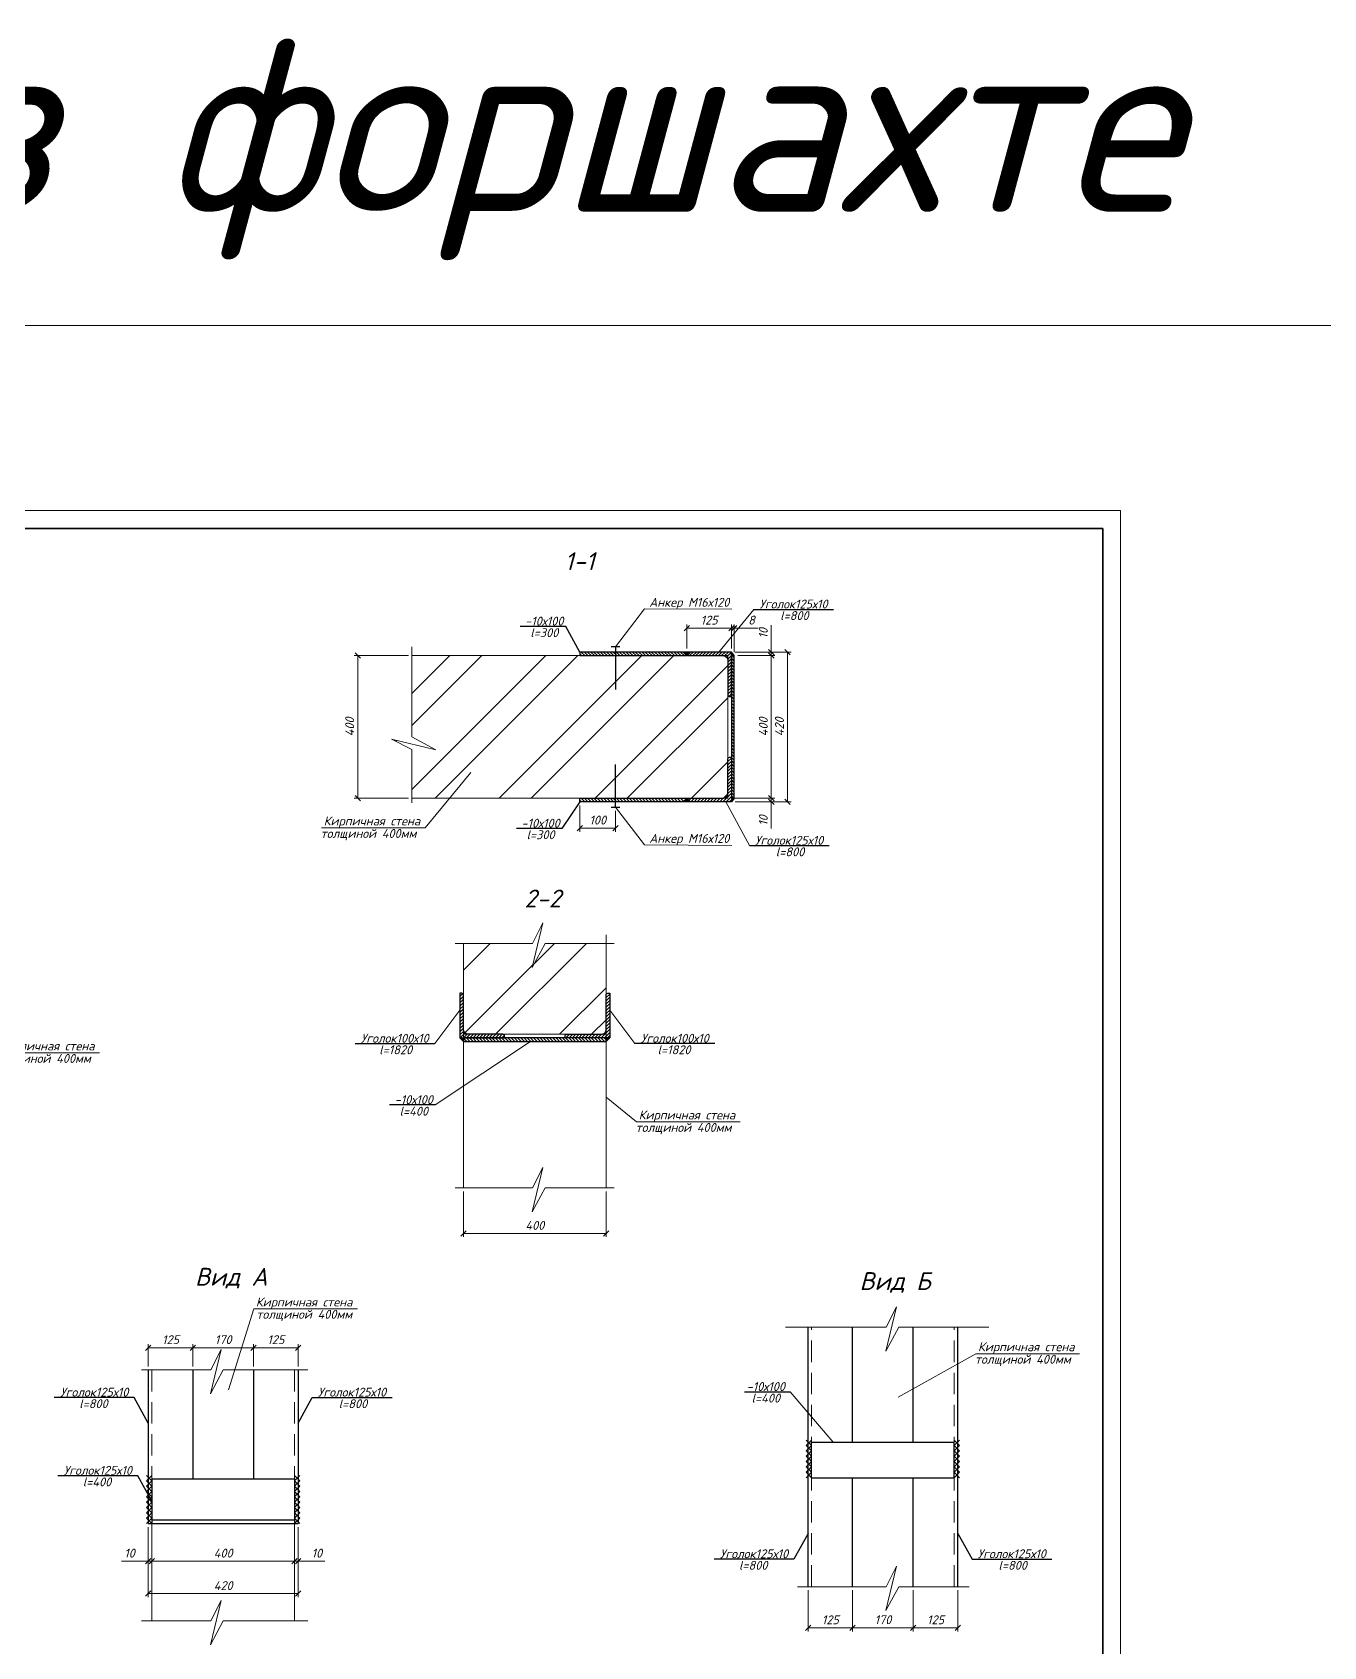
# Model space of a CAD drawing. Header units: millimetres. Extents: x 10124 to 8132345, y -95635 to 1386204.
# Drawn here: x 126818 to 130439, y 19865 to 24392 of the extents above; entities that cross this region are included whole.
import ezdxf

# ---------------------------------------------------------------- set-up
doc = ezdxf.new("R2010")
doc.units = ezdxf.units.MM
doc.linetypes.add('Пунктир 2мм', pattern=[3, 2, -1])
doc.layers.get('DEFPOINTS').update_dxf_attribs({"color": 1})
for name, color, linetype, lineweight in [('--дМой', 7, 'Continuous', 9), ('013', 7, 'Continuous', 13), ('030', 7, 'Continuous', 30)]:
    doc.layers.add(name, color=color, linetype=linetype, lineweight=lineweight)
doc.styles.add('10', font='isocpeui.ttf', dxfattribs={"height": 25})
doc.styles.add('GOST', font='isocpeur.TTF')
doc.dimstyles.new('10', dxfattribs={"dimtxt": 37.5, "dimasz": 15, "dimexe": 10, "dimexo": 10, "dimgap": 10, "dimtad": 1, "dimtxsty": '10', "dimblk": 'OBLIQUE', "dimcen": 2.5, "dimadec": 0, "dimazin": 0, "dimtfac": 1, "dimtmove": 0, "dimatfit": 3, "dimfxl": 1, "dimlwd": 15, "dimlwe": 15, "dimarcsym": 0})
pattern_1 = [(135, (13979.273, -6499.85), (-4.49012806, -4.49012806), [])]
pattern_2 = [(45, (128425.177, 21584.912), (-4.49013, 4.49013), [])]

# ---------------------------------------------------------------- blocks, each defined once
blk = doc.blocks.new('*U16')
at = {"color": 44, "lineweight": 20, "ltscale": 10}
for p, q in [((594, 420), (0, 420)), ((594, 0), (594, 420))]:
    blk.add_line(p, q, dxfattribs=at)
at = {"color": 137, "lineweight": 35, "ltscale": 10}
for p, q in [((589, 415), (20, 415)), ((589, 5), (589, 415))]:
    blk.add_line(p, q, dxfattribs=at)
at = {"color": 44, "lineweight": 13, "style": 'GOST', "oblique": 10, "width": 0.8}
for tag in ['ФОРМАТВЕРТ', 'ФОРМАТГОРИЗ']:
    blk.add_attdef(tag, (542.98, 1.6), '', height=2, dxfattribs=at)
blk = doc.blocks.new('*U768')
blk.add_lwpolyline([(-34.5, 90.5), (-29.1, 90.5, -0.414214), (-24.5, 85.9), (-24.5, -10.5, 0.414214), (-10.5, -24.5), (85.9, -24.5, -0.414214), (90.5, -29.1), (90.5, -34.5), (-34.5, -34.5)], format="xyb", close=True)
blk = doc.blocks.new('*U770')
blk.add_lwpolyline([(-34.5, 90.5), (-29.1, 90.5, -0.414214), (-24.5, 85.9), (-24.5, -10.5, 0.414214), (-10.5, -24.5), (85.9, -24.5, -0.414214), (90.5, -29.1), (90.5, -34.5), (-34.5, -34.5)], format="xyb", close=True)
blk = doc.blocks.new('_OBLIQUE')
at = {"color": 0, "linetype": 'ByBlock'}
blk.add_line((-0.5, -0.5), (0.5, 0.5), dxfattribs=at)
blk = doc.blocks.new('*D824')
at = {"color": 0, "lineweight": 15, "ltscale": 100, "transparency": 16777216}
for p, q in [((127872.1, 22644.2), (127720.1, 22644.2)), ((127730.1, 22244.2), (127730.1, 22644.2)), ((127872.1, 22244.2), (127720.1, 22244.2))]:
    blk.add_line(p, q, dxfattribs=at)
at = {"layer": 'DEFPOINTS', "color": 0, "ltscale": 100, "transparency": 16777216}
for p in [(127730.1, 22644.2), (127882.1, 22644.2), (127882.1, 22244.2)]:
    blk.add_point(p, dxfattribs=at)
at = {"color": 0, "lineweight": 15, "ltscale": 100, "transparency": 16777216, "xscale": 15, "yscale": 15, "zscale": 15}
for p, rotation in [((127730.1, 22644.2), 90), ((127730.1, 22244.2), 270)]:
    blk.add_blockref('_OBLIQUE', p, dxfattribs=dict(at, rotation=rotation))
at = {"color": 0, "ltscale": 100, "transparency": 16777216, "insert": (127707.6, 22444.2), "char_height": 25, "attachment_point": 5, "rotation": 90, "style": '10'}
blk.add_mtext('400', dxfattribs=at)
blk = doc.blocks.new('*D825')
at = {"color": 0, "lineweight": 15, "ltscale": 100, "transparency": 16777216}
for p, q in [((128653, 22664.2), (128653, 22731.2)), ((128778, 22664.2), (128778, 22731.2)), ((128778, 22721.2), (128653, 22721.2))]:
    blk.add_line(p, q, dxfattribs=at)
at = {"layer": 'DEFPOINTS', "color": 0, "ltscale": 100, "transparency": 16777216}
for p in [(128653, 22721.2), (128653, 22654.2), (128778, 22654.2)]:
    blk.add_point(p, dxfattribs=at)
at = {"color": 0, "lineweight": 15, "ltscale": 100, "transparency": 16777216, "xscale": 15, "yscale": 15, "zscale": 15, "rotation": 180}
blk.add_blockref('_OBLIQUE', (128653, 22721.2), dxfattribs=at)
at = {"color": 0, "lineweight": 15, "ltscale": 100, "transparency": 16777216, "xscale": 15, "yscale": 15, "zscale": 15}
blk.add_blockref('_OBLIQUE', (128778, 22721.2), dxfattribs=at)
at = {"color": 0, "ltscale": 100, "transparency": 16777216, "insert": (128715.5, 22743.7), "char_height": 25, "attachment_point": 5, "style": '10'}
blk.add_mtext('125', dxfattribs=at)
blk = doc.blocks.new('*D826')
at = {"color": 0, "lineweight": 15, "ltscale": 100, "transparency": 16777216}
for p, q in [((128778, 22664.2), (128778, 22731.2)), ((128786, 22654.2), (128786, 22731.2)), ((128778, 22721.2), (128763, 22721.2)), ((128778, 22721.2), (128786, 22721.2)), ((128786, 22721.2), (128852.6, 22721.2))]:
    blk.add_line(p, q, dxfattribs=at)
at = {"layer": 'DEFPOINTS', "color": 0, "ltscale": 100, "transparency": 16777216}
for p in [(128786, 22721.2), (128778, 22654.2), (128786, 22644.2)]:
    blk.add_point(p, dxfattribs=at)
at = {"color": 0, "lineweight": 15, "ltscale": 100, "transparency": 16777216, "xscale": 15, "yscale": 15, "zscale": 15}
blk.add_blockref('_OBLIQUE', (128778, 22721.2), dxfattribs=at)
at = {"color": 0, "lineweight": 15, "ltscale": 100, "transparency": 16777216, "xscale": 15, "yscale": 15, "zscale": 15, "rotation": 180}
blk.add_blockref('_OBLIQUE', (128786, 22721.2), dxfattribs=at)
at = {"color": 0, "ltscale": 100, "transparency": 16777216, "insert": (128834.3, 22743.7), "char_height": 25, "attachment_point": 5, "style": '10'}
blk.add_mtext('8', dxfattribs=at)
blk = doc.blocks.new('*D822')
at = {"color": 0, "lineweight": 15, "ltscale": 100, "transparency": 16777216}
for p, q in [((128788, 22234.2), (128899.8, 22234.2)), ((128796, 22244.2), (128899.8, 22244.2)), ((128889.8, 22244.2), (128889.8, 22259.2)), ((128889.8, 22244.2), (128889.8, 22234.2)), ((128889.8, 22234.2), (128889.8, 22159))]:
    blk.add_line(p, q, dxfattribs=at)
at = {"layer": 'DEFPOINTS', "color": 0, "ltscale": 100, "transparency": 16777216}
for p in [(128778, 22234.2), (128786, 22244.2), (128889.8, 22234.2)]:
    blk.add_point(p, dxfattribs=at)
at = {"color": 0, "lineweight": 15, "ltscale": 100, "transparency": 16777216, "xscale": 15, "yscale": 15, "zscale": 15}
for p, rotation in [((128889.8, 22244.2), 270), ((128889.8, 22234.2), 90)]:
    blk.add_blockref('_OBLIQUE', p, dxfattribs=dict(at, rotation=rotation))
at = {"color": 0, "ltscale": 100, "transparency": 16777216, "insert": (128867.3, 22181.6), "char_height": 25, "attachment_point": 5, "rotation": 90, "style": '10'}
blk.add_mtext('10', dxfattribs=at)
blk = doc.blocks.new('*D823')
at = {"color": 0, "lineweight": 15, "ltscale": 100, "transparency": 16777216}
for p, q in [((128796, 22644.2), (128899.8, 22644.2)), ((128889.8, 22244.2), (128889.8, 22644.2)), ((128778, 22244.2), (128899.8, 22244.2))]:
    blk.add_line(p, q, dxfattribs=at)
at = {"layer": 'DEFPOINTS', "color": 0, "ltscale": 100, "transparency": 16777216}
for p in [(128786, 22644.2), (128889.8, 22644.2), (128768, 22244.2)]:
    blk.add_point(p, dxfattribs=at)
at = {"color": 0, "lineweight": 15, "ltscale": 100, "transparency": 16777216, "xscale": 15, "yscale": 15, "zscale": 15}
for p, rotation in [((128889.8, 22644.2), 90), ((128889.8, 22244.2), 270)]:
    blk.add_blockref('_OBLIQUE', p, dxfattribs=dict(at, rotation=rotation))
at = {"color": 0, "ltscale": 100, "transparency": 16777216, "insert": (128867.3, 22444.2), "char_height": 25, "attachment_point": 5, "rotation": 90, "style": '10'}
blk.add_mtext('400', dxfattribs=at)
blk = doc.blocks.new('*D797')
at = {"color": 0, "lineweight": 15, "ltscale": 100, "transparency": 16777216}
for p, q in [((128889.8, 22654.2), (128889.8, 22729.4)), ((128788, 22654.2), (128899.8, 22654.2)), ((128796, 22644.2), (128899.8, 22644.2)), ((128889.8, 22644.2), (128889.8, 22654.2)), ((128889.8, 22644.2), (128889.8, 22629.2))]:
    blk.add_line(p, q, dxfattribs=at)
at = {"layer": 'DEFPOINTS', "color": 0, "ltscale": 100, "transparency": 16777216}
for p in [(128778, 22654.2), (128786, 22644.2), (128889.8, 22654.2)]:
    blk.add_point(p, dxfattribs=at)
at = {"color": 0, "lineweight": 15, "ltscale": 100, "transparency": 16777216, "xscale": 15, "yscale": 15, "zscale": 15}
for p, rotation in [((128889.8, 22654.2), 270), ((128889.8, 22644.2), 90)]:
    blk.add_blockref('_OBLIQUE', p, dxfattribs=dict(at, rotation=rotation))
at = {"color": 0, "ltscale": 100, "transparency": 16777216, "insert": (128867.3, 22706.8), "char_height": 25, "attachment_point": 5, "rotation": 90, "style": '10'}
blk.add_mtext('10', dxfattribs=at)
blk = doc.blocks.new('*D798')
at = {"color": 0, "lineweight": 15, "ltscale": 100, "transparency": 16777216}
for p, q in [((128788, 22654.2), (128945.1, 22654.2)), ((128935.1, 22234.2), (128935.1, 22654.2)), ((128788, 22234.2), (128945.1, 22234.2))]:
    blk.add_line(p, q, dxfattribs=at)
at = {"layer": 'DEFPOINTS', "color": 0, "ltscale": 100, "transparency": 16777216}
for p in [(128778, 22654.2), (128935.1, 22654.2), (128778, 22234.2)]:
    blk.add_point(p, dxfattribs=at)
at = {"color": 0, "lineweight": 15, "ltscale": 100, "transparency": 16777216, "xscale": 15, "yscale": 15, "zscale": 15}
for p, rotation in [((128935.1, 22654.2), 90), ((128935.1, 22234.2), 270)]:
    blk.add_blockref('_OBLIQUE', p, dxfattribs=dict(at, rotation=rotation))
at = {"color": 0, "ltscale": 100, "transparency": 16777216, "insert": (128912.6, 22444.2), "char_height": 25, "attachment_point": 5, "rotation": 90, "style": '10'}
blk.add_mtext('420', dxfattribs=at)
blk = doc.blocks.new('*D829')
at = {"color": 0, "lineweight": 15, "ltscale": 100, "transparency": 16777216}
for p, q in [((128353, 22224.2), (128353, 22150.5)), ((128453, 22209.2), (128453, 22150.5)), ((128353, 22160.5), (128453, 22160.5))]:
    blk.add_line(p, q, dxfattribs=at)
at = {"layer": 'DEFPOINTS', "color": 0, "ltscale": 100, "transparency": 16777216}
for p in [(128353, 22234.2), (128453, 22219.2), (128453, 22160.5)]:
    blk.add_point(p, dxfattribs=at)
at = {"color": 0, "lineweight": 15, "ltscale": 100, "transparency": 16777216, "xscale": 15, "yscale": 15, "zscale": 15, "rotation": 180}
blk.add_blockref('_OBLIQUE', (128353, 22160.5), dxfattribs=at)
at = {"color": 0, "lineweight": 15, "ltscale": 100, "transparency": 16777216, "xscale": 15, "yscale": 15, "zscale": 15}
blk.add_blockref('_OBLIQUE', (128453, 22160.5), dxfattribs=at)
at = {"color": 0, "ltscale": 100, "transparency": 16777216, "insert": (128403, 22183), "char_height": 25, "attachment_point": 5, "style": '10'}
blk.add_mtext('100', dxfattribs=at)
blk = doc.blocks.new('*D799')
at = {"color": 0, "lineweight": 15, "ltscale": 100, "transparency": 16777216}
for p, q in [((127152.9, 20200.4), (127152.9, 20095)), ((127552.9, 20200.4), (127552.9, 20095)), ((127152.9, 20105), (127552.9, 20105))]:
    blk.add_line(p, q, dxfattribs=at)
at = {"layer": 'DEFPOINTS', "color": 0, "ltscale": 100, "transparency": 16777216}
for p in [(127152.9, 20210.4), (127552.9, 20210.4), (127552.9, 20105)]:
    blk.add_point(p, dxfattribs=at)
at = {"color": 0, "lineweight": 15, "ltscale": 100, "transparency": 16777216, "xscale": 15, "yscale": 15, "zscale": 15, "rotation": 180}
blk.add_blockref('_OBLIQUE', (127152.9, 20105), dxfattribs=at)
at = {"color": 0, "lineweight": 15, "ltscale": 100, "transparency": 16777216, "xscale": 15, "yscale": 15, "zscale": 15}
blk.add_blockref('_OBLIQUE', (127552.9, 20105), dxfattribs=at)
at = {"color": 0, "ltscale": 100, "transparency": 16777216, "insert": (127352.9, 20127.5), "char_height": 25, "attachment_point": 5, "style": '10'}
blk.add_mtext('400', dxfattribs=at)
blk = doc.blocks.new('*D827')
at = {"layer": '013', "color": 0, "lineweight": 15, "ltscale": 100, "transparency": 16777216}
for p, q in [((127142.9, 20200.4), (127142.9, 20095)), ((127152.9, 20200.4), (127152.9, 20095)), ((127142.9, 20105), (127067.8, 20105)), ((127152.9, 20105), (127142.9, 20105)), ((127152.9, 20105), (127167.9, 20105))]:
    blk.add_line(p, q, dxfattribs=at)
at = {"layer": 'DEFPOINTS', "color": 0, "ltscale": 100, "transparency": 16777216}
for p in [(127142.9, 20210.4), (127152.9, 20210.4), (127142.9, 20105)]:
    blk.add_point(p, dxfattribs=at)
at = {"layer": '013', "color": 0, "lineweight": 15, "ltscale": 100, "transparency": 16777216, "xscale": 15, "yscale": 15, "zscale": 15}
blk.add_blockref('_OBLIQUE', (127142.9, 20105), dxfattribs=at)
at = {"layer": '013', "color": 0, "lineweight": 15, "ltscale": 100, "transparency": 16777216, "xscale": 15, "yscale": 15, "zscale": 15, "rotation": 180}
blk.add_blockref('_OBLIQUE', (127152.9, 20105), dxfattribs=at)
at = {"layer": '013', "color": 0, "ltscale": 100, "transparency": 16777216, "insert": (127090.3, 20127.5), "char_height": 25, "attachment_point": 5, "style": '10'}
blk.add_mtext('10', dxfattribs=at)
blk = doc.blocks.new('*D800')
at = {"layer": '013', "color": 0, "lineweight": 15, "ltscale": 100, "transparency": 16777216}
for p, q in [((127552.9, 20200.4), (127552.9, 20095)), ((127562.9, 20200.4), (127562.9, 20095)), ((127552.9, 20105), (127537.9, 20105)), ((127552.9, 20105), (127562.9, 20105)), ((127562.9, 20105), (127638.1, 20105))]:
    blk.add_line(p, q, dxfattribs=at)
at = {"layer": 'DEFPOINTS', "color": 0, "ltscale": 100, "transparency": 16777216}
for p in [(127552.9, 20210.4), (127562.9, 20210.4), (127562.9, 20105)]:
    blk.add_point(p, dxfattribs=at)
at = {"layer": '013', "color": 0, "lineweight": 15, "ltscale": 100, "transparency": 16777216, "xscale": 15, "yscale": 15, "zscale": 15}
blk.add_blockref('_OBLIQUE', (127552.9, 20105), dxfattribs=at)
at = {"layer": '013', "color": 0, "lineweight": 15, "ltscale": 100, "transparency": 16777216, "xscale": 15, "yscale": 15, "zscale": 15, "rotation": 180}
blk.add_blockref('_OBLIQUE', (127562.9, 20105), dxfattribs=at)
at = {"layer": '013', "color": 0, "ltscale": 100, "transparency": 16777216, "insert": (127615.5, 20127.5), "char_height": 25, "attachment_point": 5, "style": '10'}
blk.add_mtext('10', dxfattribs=at)
blk = doc.blocks.new('*D801')
at = {"layer": '013', "color": 0, "lineweight": 15, "ltscale": 100, "transparency": 16777216}
for p, q in [((127142.9, 20200.4), (127142.9, 20003.9)), ((127562.9, 20200.4), (127562.9, 20003.9)), ((127142.9, 20013.9), (127562.9, 20013.9))]:
    blk.add_line(p, q, dxfattribs=at)
at = {"layer": 'DEFPOINTS', "color": 0, "ltscale": 100, "transparency": 16777216}
for p in [(127142.9, 20210.4), (127562.9, 20210.4), (127562.9, 20013.9)]:
    blk.add_point(p, dxfattribs=at)
at = {"layer": '013', "color": 0, "lineweight": 15, "ltscale": 100, "transparency": 16777216, "xscale": 15, "yscale": 15, "zscale": 15, "rotation": 180}
blk.add_blockref('_OBLIQUE', (127142.9, 20013.9), dxfattribs=at)
at = {"layer": '013', "color": 0, "lineweight": 15, "ltscale": 100, "transparency": 16777216, "xscale": 15, "yscale": 15, "zscale": 15}
blk.add_blockref('_OBLIQUE', (127562.9, 20013.9), dxfattribs=at)
at = {"layer": '013', "color": 0, "ltscale": 100, "transparency": 16777216, "insert": (127352.9, 20036.4), "char_height": 25, "attachment_point": 5, "style": '10'}
blk.add_mtext('420', dxfattribs=at)
blk = doc.blocks.new('*D830')
at = {"layer": '013', "color": 0, "lineweight": 15, "ltscale": 100, "transparency": 16777216}
for p, q in [((127142.9, 20651), (127142.9, 20713.5)), ((127142.9, 20703.5), (127267.9, 20703.5)), ((127267.9, 20651), (127267.9, 20713.5))]:
    blk.add_line(p, q, dxfattribs=at)
at = {"layer": 'DEFPOINTS', "color": 0, "ltscale": 100, "transparency": 16777216}
for p in [(127267.9, 20703.5), (127142.9, 20641), (127267.9, 20641)]:
    blk.add_point(p, dxfattribs=at)
at = {"layer": '013', "color": 0, "lineweight": 15, "ltscale": 100, "transparency": 16777216, "xscale": 15, "yscale": 15, "zscale": 15, "rotation": 180}
blk.add_blockref('_OBLIQUE', (127142.9, 20703.5), dxfattribs=at)
at = {"layer": '013', "color": 0, "lineweight": 15, "ltscale": 100, "transparency": 16777216, "xscale": 15, "yscale": 15, "zscale": 15}
blk.add_blockref('_OBLIQUE', (127267.9, 20703.5), dxfattribs=at)
at = {"layer": '013', "color": 0, "ltscale": 100, "transparency": 16777216, "insert": (127205.4, 20726), "char_height": 25, "attachment_point": 5, "style": '10'}
blk.add_mtext('125', dxfattribs=at)
blk = doc.blocks.new('*D831')
at = {"layer": '013', "color": 0, "lineweight": 15, "ltscale": 100, "transparency": 16777216}
for p, q in [((127267.9, 20651), (127267.9, 20713.5)), ((127267.9, 20703.5), (127437.9, 20703.5)), ((127437.9, 20651), (127437.9, 20713.5))]:
    blk.add_line(p, q, dxfattribs=at)
at = {"layer": 'DEFPOINTS', "color": 0, "ltscale": 100, "transparency": 16777216}
for p in [(127437.9, 20703.5), (127267.9, 20641), (127437.9, 20641)]:
    blk.add_point(p, dxfattribs=at)
at = {"layer": '013', "color": 0, "lineweight": 15, "ltscale": 100, "transparency": 16777216, "xscale": 15, "yscale": 15, "zscale": 15, "rotation": 180}
blk.add_blockref('_OBLIQUE', (127267.9, 20703.5), dxfattribs=at)
at = {"layer": '013', "color": 0, "lineweight": 15, "ltscale": 100, "transparency": 16777216, "xscale": 15, "yscale": 15, "zscale": 15}
blk.add_blockref('_OBLIQUE', (127437.9, 20703.5), dxfattribs=at)
at = {"layer": '013', "color": 0, "ltscale": 100, "transparency": 16777216, "insert": (127352.9, 20726.1), "char_height": 25, "attachment_point": 5, "style": '10'}
blk.add_mtext('170', dxfattribs=at)
blk = doc.blocks.new('*D832')
at = {"layer": '013', "color": 0, "lineweight": 15, "ltscale": 100, "transparency": 16777216}
for p, q in [((127437.9, 20651), (127437.9, 20713.5)), ((127437.9, 20703.5), (127562.9, 20703.5)), ((127562.9, 20651), (127562.9, 20713.5))]:
    blk.add_line(p, q, dxfattribs=at)
at = {"layer": 'DEFPOINTS', "color": 0, "ltscale": 100, "transparency": 16777216}
for p in [(127562.9, 20703.5), (127437.9, 20641), (127562.9, 20641)]:
    blk.add_point(p, dxfattribs=at)
at = {"layer": '013', "color": 0, "lineweight": 15, "ltscale": 100, "transparency": 16777216, "xscale": 15, "yscale": 15, "zscale": 15, "rotation": 180}
blk.add_blockref('_OBLIQUE', (127437.9, 20703.5), dxfattribs=at)
at = {"layer": '013', "color": 0, "lineweight": 15, "ltscale": 100, "transparency": 16777216, "xscale": 15, "yscale": 15, "zscale": 15}
blk.add_blockref('_OBLIQUE', (127562.9, 20703.5), dxfattribs=at)
at = {"layer": '013', "color": 0, "ltscale": 100, "transparency": 16777216, "insert": (127500.4, 20726), "char_height": 25, "attachment_point": 5, "style": '10'}
blk.add_mtext('125', dxfattribs=at)
blk = doc.blocks.new('*D805')
at = {"layer": '013', "color": 0, "lineweight": 15, "ltscale": 100, "transparency": 16777216}
for p, q in [((128992.8, 20023.4), (128992.8, 19908)), ((129117.8, 20023.4), (129117.8, 19908)), ((128992.8, 19918), (129117.8, 19918))]:
    blk.add_line(p, q, dxfattribs=at)
at = {"layer": 'DEFPOINTS', "color": 0, "ltscale": 100, "transparency": 16777216}
for p in [(128992.8, 20033.4), (129117.8, 20033.4), (129117.8, 19918)]:
    blk.add_point(p, dxfattribs=at)
at = {"layer": '013', "color": 0, "lineweight": 15, "ltscale": 100, "transparency": 16777216, "xscale": 15, "yscale": 15, "zscale": 15, "rotation": 180}
blk.add_blockref('_OBLIQUE', (128992.8, 19918), dxfattribs=at)
at = {"layer": '013', "color": 0, "lineweight": 15, "ltscale": 100, "transparency": 16777216, "xscale": 15, "yscale": 15, "zscale": 15}
blk.add_blockref('_OBLIQUE', (129117.8, 19918), dxfattribs=at)
at = {"layer": '013', "color": 0, "ltscale": 100, "transparency": 16777216, "insert": (129055.3, 19940.5), "char_height": 25, "attachment_point": 5, "style": '10'}
blk.add_mtext('125', dxfattribs=at)
blk = doc.blocks.new('*D806')
at = {"layer": '013', "color": 0, "lineweight": 15, "ltscale": 100, "transparency": 16777216}
for p, q in [((129117.8, 20023.4), (129117.8, 19908)), ((129287.8, 20023.4), (129287.8, 19908)), ((129117.8, 19918), (129287.8, 19918))]:
    blk.add_line(p, q, dxfattribs=at)
at = {"layer": 'DEFPOINTS', "color": 0, "ltscale": 100, "transparency": 16777216}
for p in [(129117.8, 20033.4), (129287.8, 20033.4), (129287.8, 19918)]:
    blk.add_point(p, dxfattribs=at)
at = {"layer": '013', "color": 0, "lineweight": 15, "ltscale": 100, "transparency": 16777216, "xscale": 15, "yscale": 15, "zscale": 15, "rotation": 180}
blk.add_blockref('_OBLIQUE', (129117.8, 19918), dxfattribs=at)
at = {"layer": '013', "color": 0, "lineweight": 15, "ltscale": 100, "transparency": 16777216, "xscale": 15, "yscale": 15, "zscale": 15}
blk.add_blockref('_OBLIQUE', (129287.8, 19918), dxfattribs=at)
at = {"layer": '013', "color": 0, "ltscale": 100, "transparency": 16777216, "insert": (129202.8, 19940.7), "char_height": 25, "attachment_point": 5, "style": '10'}
blk.add_mtext('170', dxfattribs=at)
blk = doc.blocks.new('*D807')
at = {"layer": '013', "color": 0, "lineweight": 15, "ltscale": 100, "transparency": 16777216}
for p, q in [((129287.8, 20023.4), (129287.8, 19908)), ((129412.8, 20023.4), (129412.8, 19908)), ((129287.8, 19918), (129412.8, 19918))]:
    blk.add_line(p, q, dxfattribs=at)
at = {"layer": 'DEFPOINTS', "color": 0, "ltscale": 100, "transparency": 16777216}
for p in [(129287.8, 20033.4), (129412.8, 20033.4), (129412.8, 19918)]:
    blk.add_point(p, dxfattribs=at)
at = {"layer": '013', "color": 0, "lineweight": 15, "ltscale": 100, "transparency": 16777216, "xscale": 15, "yscale": 15, "zscale": 15, "rotation": 180}
blk.add_blockref('_OBLIQUE', (129287.8, 19918), dxfattribs=at)
at = {"layer": '013', "color": 0, "lineweight": 15, "ltscale": 100, "transparency": 16777216, "xscale": 15, "yscale": 15, "zscale": 15}
blk.add_blockref('_OBLIQUE', (129412.8, 19918), dxfattribs=at)
at = {"layer": '013', "color": 0, "ltscale": 100, "transparency": 16777216, "insert": (129350.3, 19940.5), "char_height": 25, "attachment_point": 5, "style": '10'}
blk.add_mtext('125', dxfattribs=at)
blk = doc.blocks.new('*D1169')
at = {"color": 0, "lineweight": 15, "ltscale": 100, "transparency": 16777216}
for p, q in [((128026.7, 21141.8), (128026.7, 21014)), ((128426.7, 21141.8), (128426.7, 21014)), ((128026.7, 21024), (128426.7, 21024))]:
    blk.add_line(p, q, dxfattribs=at)
at = {"layer": 'DEFPOINTS', "color": 0, "ltscale": 100, "transparency": 16777216}
for p in [(128026.7, 21151.8), (128426.7, 21151.8), (128426.7, 21024)]:
    blk.add_point(p, dxfattribs=at)
at = {"color": 0, "lineweight": 15, "ltscale": 100, "transparency": 16777216, "xscale": 15, "yscale": 15, "zscale": 15, "rotation": 180}
blk.add_blockref('_OBLIQUE', (128026.7, 21024), dxfattribs=at)
at = {"color": 0, "lineweight": 15, "ltscale": 100, "transparency": 16777216, "xscale": 15, "yscale": 15, "zscale": 15}
blk.add_blockref('_OBLIQUE', (128426.7, 21024), dxfattribs=at)
at = {"color": 0, "ltscale": 100, "transparency": 16777216, "insert": (128226.7, 21046.5), "char_height": 25, "attachment_point": 5, "style": '10'}
blk.add_mtext('400', dxfattribs=at)

msp = doc.modelspace()

# ---------------------------------------------------------------- hatches: boundary and pattern name
at = {"layer": '--дМой', "ltscale": 100}
h = msp.add_hatch(color=256, dxfattribs=at)
h.dxf.hatch_style = 1
h.paths.add_polyline_path([(128026.741, 21572.478), (128016.741, 21572.478), (128026.741, 21562.478)])
h = msp.add_hatch(dxfattribs=at)
h.set_pattern_fill('ANSI31', color=256, scale=2, angle=90)
h.set_pattern_definition([(135, (128026.7414, 21562.4776), (-4.49013, -4.49013), [])])
h.paths.add_polyline_path([(128426.741, 21572.478), (128311.741, 21572.478), (128026.741, 21572.478), (128026.741, 21562.478), (128426.741, 21562.478)])
h = msp.add_hatch(color=256, dxfattribs=at)
h.dxf.hatch_style = 1
h.paths.add_polyline_path([(128426.741, 21572.478), (128436.741, 21572.478), (128426.741, 21562.478)])
at = {"layer": '013', "ltscale": 100}
h = msp.add_hatch(dxfattribs=at)
h.set_pattern_fill('ANSI32', color=256, scale=20)
h.set_pattern_definition([(45, (6196.92, -7009.4), (-134.70384, 134.70384), []), (45, (6286.72, -7009.4), (-134.70384, 134.70384), [])])
edge = h.paths.add_edge_path()
edge.add_arc((128753.971, 22630.19), 14, 0, 90)
edge.add_line((128753.971, 22644.19), (128657.571, 22644.19))
edge.add_line((128657.571, 22644.19), (128653.578, 22644.19))
edge.add_line((128653.578, 22644.19), (128652.971, 22643.584))
edge.add_line((128652.971, 22643.584), (128652.365, 22644.19))
edge.add_line((128652.365, 22644.19), (128352.971, 22644.19))
edge.add_line((128352.971, 22644.19), (127882.059, 22644.19))
edge.add_line((127882.059, 22644.19), (127882.059, 22416.26))
edge.add_line((127882.059, 22416.26), (127949.3, 22380.363))
edge.add_line((127949.3, 22380.363), (127824.768, 22410.275))
edge.add_line((127824.768, 22410.275), (127882.059, 22381.239))
edge.add_line((127882.059, 22381.239), (127882.059, 22244.19))
edge.add_line((127882.059, 22244.19), (128652.365, 22244.19))
edge.add_line((128652.365, 22244.19), (128652.971, 22284.797))
edge.add_line((128652.971, 22284.797), (128653.578, 22244.19))
edge.add_line((128653.578, 22244.19), (128753.971, 22244.19))
edge.add_arc((128753.971, 22258.19), 14, 270, 360)
edge.add_line((128767.971, 22258.19), (128767.971, 22394.59))
edge.add_line((128767.971, 22394.59), (128767.971, 22630.19))
h = msp.add_hatch(dxfattribs=at)
h.set_pattern_fill('ANSI31', color=256, scale=2, angle=90)
h.set_pattern_definition(pattern_1)
h.paths.add_polyline_path([(128642.365, 22654.19), (128352.971, 22654.19), (128352.971, 22644.19), (128652.365, 22644.19)])
h = msp.add_hatch(color=256, dxfattribs=at)
h.dxf.hatch_style = 1
h.paths.add_polyline_path([(128642.365, 22654.19), (128663.578, 22654.19), (128652.971, 22643.584)])
h = msp.add_hatch(dxfattribs=at)
h.set_pattern_fill('ANSI31', color=256, scale=2)
h.set_pattern_definition([(45, (128765.892, 22641.714), (-4.49013, 4.49013), [])])
h.paths.add_polyline_path([(128767.971, 22644.19), (128753.971, 22644.19, -0.41421356), (128767.971, 22630.19)], flags=17)
h.paths.add_polyline_path([(128777.971, 22654.19), (128652.971, 22654.19), (128652.971, 22648.79, 0.41421356), (128657.571, 22644.19), (128753.971, 22644.19), (128767.971, 22644.19), (128767.971, 22533.79, 0.41421356), (128772.571, 22529.19), (128777.971, 22529.19)])
h = msp.add_hatch(color=256, dxfattribs=at)
h.dxf.hatch_style = 1
h.paths.add_polyline_path([(128785.971, 22644.19), (128777.971, 22644.19), (128777.971, 22654.19)])
h = msp.add_hatch(dxfattribs=at)
h.set_pattern_fill('ANSI31', color=256, scale=2, angle=90)
h.set_pattern_definition(pattern_1)
h.paths.add_polyline_path([(128785.971, 22644.19), (128777.971, 22644.19), (128777.971, 22244.19), (128785.971, 22244.19)])
h = msp.add_hatch(dxfattribs=at)
h.set_pattern_fill('ANSI31', color=256, scale=2)
h.set_pattern_definition([(45, (128766.407, 22246.625), (-4.49013, 4.49013), [])])
h.paths.add_polyline_path([(128767.971, 22258.19, -0.41421356), (128753.971, 22244.19), (128767.971, 22244.19)], flags=17)
h.paths.add_polyline_path([(128777.971, 22359.19), (128772.571, 22359.19, 0.41421356), (128767.971, 22354.59), (128767.971, 22258.19), (128767.971, 22244.19), (128657.571, 22244.19, 0.41421356), (128652.971, 22239.59), (128652.971, 22234.19), (128777.971, 22234.19)])
h = msp.add_hatch(dxfattribs=at)
h.set_pattern_fill('ANSI31', color=256, scale=2, angle=90)
h.set_pattern_definition([(135, (13979.273, -6909.85), (-4.49012806, -4.49012806), [])])
h.paths.add_polyline_path([(128642.365, 22244.19), (128352.971, 22244.19), (128352.971, 22234.19), (128652.365, 22234.19)])
h = msp.add_hatch(color=256, dxfattribs=at)
h.dxf.hatch_style = 1
h.paths.add_polyline_path([(128642.365, 22234.19), (128663.578, 22234.19), (128652.971, 22244.797)])
h = msp.add_hatch(color=256, dxfattribs=at)
h.dxf.hatch_style = 1
h.paths.add_polyline_path([(128785.971, 22244.19), (128777.971, 22244.19), (128777.971, 22234.19)])
h = msp.add_hatch(dxfattribs=at)
h.set_pattern_fill('ANSI32', color=256, scale=20)
h.set_pattern_definition([(45, (128026.74, 21582.48), (-134.704, 134.704), []), (45, (128116.54, 21582.48), (-134.7, 134.7), [])])
h.paths.add_polyline_path([(128426.741, 21692.878), (128426.741, 21837.199), (128255.398, 21837.199), (128219.501, 21769.959), (128249.413, 21894.491), (128220.377, 21837.199), (128026.741, 21837.199), (128026.741, 21596.478, 0.41421356), (128040.741, 21582.478), (128137.141, 21582.478), (128412.741, 21582.478, 0.41421356), (128426.741, 21596.478)])
h = msp.add_hatch(dxfattribs=at)
h.set_pattern_fill('ANSI31', color=256, scale=2)
h.set_pattern_definition(pattern_2)
h.paths.add_polyline_path([(128026.741, 21596.478, 0.41421356), (128040.741, 21582.478), (128026.741, 21582.478)], flags=17)
h.paths.add_polyline_path([(128016.741, 21697.478), (128022.141, 21697.478, -0.41421356), (128026.741, 21692.878), (128026.741, 21596.478), (128026.741, 21582.478), (128137.141, 21582.478, -0.41421356), (128141.741, 21577.878), (128141.741, 21572.478), (128016.741, 21572.478)])
h = msp.add_hatch(dxfattribs=at)
h.set_pattern_fill('ANSI31', color=256, scale=2)
h.set_pattern_definition(pattern_2)
h.paths.add_polyline_path([(128426.741, 21596.478, -0.41421356), (128412.741, 21582.478), (128426.741, 21582.478)], flags=17)
h.paths.add_polyline_path([(128436.741, 21697.478), (128431.341, 21697.478, 0.41421356), (128426.741, 21692.878), (128426.741, 21596.478), (128426.741, 21582.478), (128316.341, 21582.478, 0.41421356), (128311.741, 21577.878), (128311.741, 21572.478), (128436.741, 21572.478)])

# ---------------------------------------------------------------- linework, layer by layer
at = {"ltscale": 100}
for p, q in [((128840.524, 22773.706), (129064.265, 22773.706)), ((128313.169, 22725.854), (128185.278, 22725.854)), ((128352.971, 22654.19), (128313.169, 22725.854)), ((128465.471, 22669.19), (128440.471, 22669.19)), ((128452.971, 22669.19), (128452.971, 22549.19)), ((128642.365, 22654.19), (128652.971, 22643.584)), ((128663.578, 22654.19), (128642.365, 22654.19)), ((128652.971, 22643.584), (128663.578, 22654.19)), ((128785.971, 22644.19), (128777.971, 22654.19)), ((128452.971, 22219.19), (128452.971, 22339.19)), ((128352.971, 22234.19), (128302.781, 22159.228)), ((128642.365, 22234.19), (128652.971, 22244.797)), ((128663.578, 22234.19), (128642.365, 22234.19)), ((128652.971, 22244.797), (128663.578, 22234.19)), ((128785.971, 22244.19), (128777.971, 22234.19)), ((128440.471, 22219.19), (128465.471, 22219.19)), ((128302.781, 22159.228), (128174.89, 22159.228)), ((128828.314, 22111.271), (129052.055, 22111.271)), ((127722.546, 21556.218), (127946.287, 21556.218)), ((128730.937, 21556.218), (128507.196, 21556.218)), ((127947.214, 21384.067), (127819.323, 21384.067)), ((127103.127, 20563.829), (126879.385, 20563.829)), ((127142.929, 20492.165), (127103.127, 20563.829)), ((127562.929, 20492.165), (127602.731, 20563.829)), ((127602.731, 20563.829), (127826.472, 20563.829)), ((128814.44, 20579.54), (128942.331, 20579.54)), ((129002.799, 20429.054), (128987.799, 20444.054)), ((128987.799, 20429.054), (129002.799, 20444.054)), ((129002.799, 20414.054), (128987.799, 20429.054)), ((128987.799, 20414.054), (129002.799, 20429.054)), ((129417.799, 20429.054), (129402.799, 20444.054)), ((129402.799, 20429.054), (129417.799, 20444.054)), ((129417.799, 20414.054), (129402.799, 20429.054)), ((129402.799, 20414.054), (129417.799, 20429.054)), ((129002.799, 20399.054), (128987.799, 20414.054)), ((128987.799, 20399.054), (129002.799, 20414.054)), ((129002.799, 20384.054), (128987.799, 20399.054)), ((128987.799, 20384.054), (129002.799, 20399.054)), ((129002.799, 20369.054), (128987.799, 20384.054)), ((128987.799, 20369.054), (129002.799, 20384.054)), ((129417.799, 20399.054), (129402.799, 20414.054)), ((129402.799, 20399.054), (129417.799, 20414.054)), ((129417.799, 20384.054), (129402.799, 20399.054)), ((129402.799, 20384.054), (129417.799, 20399.054)), ((129417.799, 20369.054), (129402.799, 20384.054)), ((129402.799, 20369.054), (129417.799, 20384.054)), ((127113.127, 20344.563), (126889.385, 20344.563)), ((127152.929, 20272.899), (127113.127, 20344.563)), ((127152.929, 20330.399), (127137.929, 20345.399)), ((127137.929, 20330.399), (127152.929, 20345.399)), ((127152.929, 20315.399), (127137.929, 20330.399)), ((127137.929, 20315.399), (127152.929, 20330.399)), ((127567.929, 20330.399), (127552.929, 20345.399)), ((127552.929, 20330.399), (127567.929, 20345.399)), ((127567.929, 20315.399), (127552.929, 20330.399)), ((127552.929, 20315.399), (127567.929, 20330.399)), ((129002.799, 20354.054), (128987.799, 20369.054)), ((128987.799, 20354.054), (129002.799, 20369.054)), ((129002.799, 20339.054), (128987.799, 20354.054)), ((128987.799, 20339.054), (129002.799, 20354.054)), ((129417.799, 20354.054), (129402.799, 20369.054)), ((129402.799, 20354.054), (129417.799, 20369.054)), ((129417.799, 20339.054), (129402.799, 20354.054)), ((129402.799, 20339.054), (129417.799, 20354.054)), ((127152.929, 20300.399), (127137.929, 20315.399)), ((127137.929, 20300.399), (127152.929, 20315.399)), ((127152.929, 20285.399), (127137.929, 20300.399)), ((127137.929, 20285.399), (127152.929, 20300.399)), ((127152.929, 20270.399), (127137.929, 20285.399)), ((127137.929, 20270.399), (127152.929, 20285.399)), ((127567.929, 20300.399), (127552.929, 20315.399)), ((127552.929, 20300.399), (127567.929, 20315.399)), ((127567.929, 20285.399), (127552.929, 20300.399)), ((127552.929, 20285.399), (127567.929, 20300.399)), ((127567.929, 20270.399), (127552.929, 20285.399)), ((127552.929, 20270.399), (127567.929, 20285.399)), ((127152.929, 20255.399), (127137.929, 20270.399)), ((127137.929, 20255.399), (127152.929, 20270.399)), ((127152.929, 20240.399), (127137.929, 20255.399)), ((127137.929, 20240.399), (127152.929, 20255.399)), ((127152.929, 20225.399), (127137.929, 20240.399)), ((127137.929, 20225.399), (127152.929, 20240.399)), ((127567.929, 20255.399), (127552.929, 20270.399)), ((127552.929, 20255.399), (127567.929, 20270.399)), ((127567.929, 20240.399), (127552.929, 20255.399)), ((127552.929, 20240.399), (127567.929, 20255.399)), ((127567.929, 20225.399), (127552.929, 20240.399)), ((127552.929, 20225.399), (127567.929, 20240.399)), ((127152.929, 20210.399), (127137.929, 20225.399)), ((127137.929, 20210.399), (127152.929, 20225.399)), ((127142.929, 20210.399), (127552.929, 20210.399)), ((127567.929, 20210.399), (127552.929, 20225.399)), ((127552.929, 20210.399), (127567.929, 20225.399)), ((128992.799, 20182.288), (128952.997, 20110.624)), ((129412.799, 20182.288), (129452.601, 20110.624)), ((128952.997, 20110.624), (128729.255, 20110.624)), ((129452.601, 20110.624), (129676.342, 20110.624))]:
    msp.add_line(p, q, dxfattribs=at)
at = {"layer": '013', "ltscale": 100}
for p, q in [((128742.216, 22654.19), (128840.524, 22773.706)), ((128828.314, 22111.271), (128762.295, 22234.19)), ((127946.287, 21556.218), (128016.741, 21649.531)), ((128507.196, 21556.218), (128436.741, 21649.531)), ((127947.214, 21384.067), (128214.366, 21562.478)), ((128026.741, 21562.478), (128016.741, 21572.478)), ((128026.741, 21582.478), (128426.741, 21582.478)), ((128426.741, 21562.478), (128436.741, 21572.478)), ((129063.113, 20439.054), (128942.331, 20579.54)), ((127152.929, 20210.399), (127152.929, 19937.774)), ((127552.929, 20210.399), (127552.929, 19937.774))]:
    msp.add_line(p, q, dxfattribs=at)
at = {"layer": '013', "ltscale": 30}
for p, q in [((128026.741, 21151.844), (128026.741, 21837.199)), ((128426.741, 21151.844), (128426.741, 21861.672))]:
    msp.add_line(p, q, dxfattribs=at)
at = {"layer": '013', "linetype": 'Пунктир 2мм', "ltscale": 30}
for p, q in [((129002.799, 20033.42), (129002.799, 20760.732)), ((129402.799, 20033.42), (129402.799, 20760.732)), ((127152.929, 20641.032), (127152.929, 20335.399)), ((127552.929, 20641.032), (127552.929, 20335.399))]:
    msp.add_line(p, q, dxfattribs=at)
at = {"layer": '013', "ltscale": 100}
msp.add_lwpolyline([(122040.613, 17164.475), (153364.451, 17164.475), (153364.451, 23569.947), (122040.613, 23569.947)], close=True, dxfattribs=at)
for points in [[(128452.971, 22669.19), (128534.299, 22775.225), (128778.948, 22774.012)], [(127882.059, 22231.613), (127882.059, 22381.239), (127824.768, 22410.275), (127949.3, 22380.363), (127882.059, 22416.26), (127882.059, 22669.115)], [(127882.059, 22644.19), (128767.971, 22644.19), (128767.971, 22244.19), (127882.059, 22244.19)], [(128047.493, 22316.48), (127919.576, 22161.113), (127628.923, 22161.113)], [(128452.971, 22219.19), (128534.299, 22113.148), (128778.948, 22111.935)], [(128003.587, 21837.199), (128220.377, 21837.199), (128249.413, 21894.491), (128219.501, 21769.959), (128255.398, 21837.199), (128449.271, 21837.199)], [(126587.924, 21407.213), (126715.841, 21530.261), (127006.494, 21530.261)], [(128426.741, 21406.314), (128512.212, 21336.736), (128802.865, 21336.736)], [(128003.587, 21151.844), (128220.377, 21151.844), (128249.413, 21209.136), (128219.501, 21084.604), (128255.398, 21151.844), (128449.271, 21151.844)], [(127368.243, 20585.003), (127438.794, 20812.193), (127729.447, 20812.193)], [(128929.515, 20760.732), (129212.17, 20760.732), (129241.206, 20818.023), (129211.294, 20693.491), (129247.191, 20760.732), (129500.046, 20760.732)], [(127123.961, 20641.032), (127317.793, 20641.032), (127346.829, 20698.324), (127316.917, 20573.792), (127352.814, 20641.032), (127589.85, 20641.032)], [(129245.252, 20564.536), (129463.567, 20686.755), (129754.22, 20686.755)], [(128963.584, 20033.42), (129212.17, 20033.42), (129241.206, 20090.712), (129211.294, 19966.18), (129247.191, 20033.42), (129444.258, 20033.42)], [(127123.961, 19937.774), (127317.793, 19937.774), (127346.829, 19995.066), (127316.917, 19870.534), (127352.814, 19937.774), (127589.85, 19937.774)]]:
    msp.add_lwpolyline(points, dxfattribs=at)
at = {"layer": '030', "ltscale": 100}
for p, q in [((128992.799, 20033.42), (128992.799, 20760.732)), ((129117.799, 20439.054), (129117.799, 20760.732)), ((129287.799, 20439.054), (129287.799, 20760.732)), ((129412.799, 20033.42), (129412.799, 20760.732)), ((127142.929, 20641.032), (127142.929, 20210.399)), ((127267.929, 20641.032), (127267.929, 20335.399)), ((127437.929, 20641.032), (127437.929, 20335.399)), ((127562.929, 20641.032), (127562.929, 20210.399)), ((129002.799, 20339.054), (129002.799, 20439.054)), ((129002.799, 20439.054), (129402.799, 20439.054)), ((129402.799, 20339.054), (129402.799, 20439.054)), ((127152.929, 20335.399), (127552.929, 20335.399)), ((127152.929, 20335.399), (127152.929, 20210.399)), ((127552.929, 20335.399), (127552.929, 20210.399)), ((129002.799, 20339.054), (129402.799, 20339.054)), ((129117.799, 20033.42), (129117.799, 20339.054)), ((129287.799, 20033.42), (129287.799, 20339.054)), ((127142.929, 20210.399), (127562.929, 20210.399)), ((127152.929, 20220.399), (127552.929, 20220.399))]:
    msp.add_line(p, q, dxfattribs=at)
for points in [[(128652.971, 22654.19), (128352.971, 22654.19), (128352.971, 22644.19), (128652.971, 22644.19), (128652.971, 22654.19)], [(128777.971, 22284.19), (128777.971, 22244.19), (128785.971, 22244.19), (128785.971, 22644.19), (128777.971, 22644.19), (128777.971, 22284.19)], [(128652.971, 22234.19), (128352.971, 22234.19), (128352.971, 22244.19), (128652.971, 22244.19), (128652.971, 22234.19)], [(128026.741, 21572.478), (128026.741, 21562.478), (128426.741, 21562.478), (128426.741, 21572.478), (128026.741, 21572.478)]]:
    msp.add_lwpolyline(points, dxfattribs=at)

# ---------------------------------------------------------------- block references
at = {"xscale": 10, "yscale": 10, "zscale": 10}
msp.add_blockref('*U16', (123928.905, 18850.822), dxfattribs=at)
at = {"layer": '030', "xscale": -1}
for name, p, rotation in [('*U770', (128743.471, 22619.69), 90), ('*U768', (128051.241, 21606.978), 270)]:
    msp.add_blockref(name, p, dxfattribs=dict(at, rotation=rotation))
at = {"layer": '030', "rotation": 90}
for p in [(128743.471, 22268.69), (128402.241, 21606.978)]:
    msp.add_blockref('*U768', p, dxfattribs=at)

# ---------------------------------------------------------------- texts
at = {"color": 0, "lineweight": 9, "attachment_point": 5, "style": '10'}
for s, insert, char_height, width in [('Проемы в форшахте', (126936.402, 24070.826), 500, 6957.16396), ('\\pxi1.23419;1-1', (128321.356, 22909.012), 50, 2395.44136), ('\\pxi1.23419;Кирпичная стена ', (127754.488, 22177.132), 25, 2395.44136), ('\\pxi1.23419;толщиной 400мм', (127744.8, 22142.065), 25, 2395.44136), ('\\pxi1.23419;2-2', (128218.142, 21963.074), 50, 2395.44136), ('\\pxi1.23419;Кирпичная стена ', (126841.406, 21546.28), 25, 2395.44136), ('\\pxi1.23419;толщиной 400мм', (126831.718, 21511.212), 25, 2395.44136), ('\\pxi1.23419;Кирпичная стена ', (128637.777, 21352.755), 25, 2395.44136), ('\\pxi1.23419;толщиной 400мм', (128628.089, 21317.688), 25, 2395.44136), ('\\pxi1.23419;Вид А', (127344.692, 20898.501), 50, 295.72287), ('\\pxi1.23419;Вид Б', (129205.9, 20886.353), 50, 295.72287), ('\\pxi1.23419;Кирпичная стена ', (127564.359, 20828.211), 25, 2395.44136), ('\\pxi1.23419;толщиной 400мм', (127564.7, 20793.77), 25, 2395.44136), ('\\pxi1.23419;Кирпичная стена ', (129589.132, 20702.774), 25, 2395.44136), ('\\pxi1.23419;толщиной 400мм', (129579.444, 20667.707), 25, 2395.44136)]:
    msp.add_mtext(s, dxfattribs=dict(at, insert=insert, char_height=char_height, width=width))
at = {"ltscale": 100, "char_height": 25, "attachment_point": 5, "style": '10'}
for s, insert in [('Анкер М16х120', (128659.8, 22790.262)), ('Уголок125х10', (128952.075, 22788.743)), ('-10х100', (128253.27, 22740.891)), ('l=800', (128954.482, 22756.369)), ('l=300', (128253.27, 22708.517)), ('-10х100', (128242.882, 22174.265)), ('l=300', (128242.882, 22141.89)), ('Анкер М16х120', (128659.8, 22128.185)), ('Уголок125х10', (128939.865, 22126.308)), ('l=800', (128942.272, 22093.933)), ('Уголок100х10', (127834.096, 21571.255)), ('l=1820', (127836.503, 21538.88)), ('Уголок100х10', (128619.386, 21571.255)), ('l=1820', (128616.979, 21538.88)), ('-10х100', (127887.315, 21399.104)), ('l=400', (127887.315, 21366.729)), ('-10х100', (128874.339, 20594.577)), ('Уголок125х10', (126991.576, 20578.866)), ('l=800', (126989.169, 20546.491)), ('Уголок125х10', (127714.282, 20578.866)), ('l=800', (127716.689, 20546.491)), ('l=400', (128874.339, 20562.203)), ('Уголок125х10', (127001.576, 20359.6)), ('l=400', (126999.169, 20327.225)), ('Уголок125х10', (128841.446, 20125.661)), ('l=800', (128839.039, 20093.286)), ('Уголок125х10', (129564.152, 20125.661)), ('l=800', (129566.559, 20093.286))]:
    msp.add_mtext(s, dxfattribs=dict(at, insert=insert))

# ---------------------------------------------------------------- dimensions: what is measured, and where the dimension line sits
at = {"ltscale": 100}
for base, p1, p2, picture, middle in [((128652.971, 22721.17), (128777.971, 22654.19), (128652.971, 22654.19), '*D825', (128715.471, 22743.67)), ((128785.971, 22721.17), (128777.971, 22654.19), (128785.971, 22644.19), '*D826', (128834.286, 22743.67)), ((128452.971, 22160.519), (128352.971, 22234.19), (128452.971, 22219.19), '*D829', (128402.971, 22183.019)), ((128426.741, 21023.986), (128026.741, 21151.844), (128426.741, 21151.844), '*D1169', (128226.741, 21046.486)), ((127552.929, 20105.049), (127152.929, 20210.399), (127552.929, 20210.399), '*D799', (127352.929, 20127.549))]:
    dim = msp.add_linear_dim(base=base, p1=p1, p2=p2, dimstyle='10', dxfattribs=at)
    dim.commit()
    dim.dimension.update_dxf_attribs({"geometry": picture, "text_midpoint": middle})
for base, p1, p2, picture, middle in [((128889.838, 22654.19), (128785.971, 22644.19), (128777.971, 22654.19), '*D797', (128867.338, 22706.776)), ((127730.105, 22644.19), (127882.059, 22244.19), (127882.059, 22644.19), '*D824', (127707.605, 22444.19)), ((128889.838, 22644.19), (128767.971, 22244.19), (128785.971, 22644.19), '*D823', (128867.338, 22444.19)), ((128935.062, 22654.19), (128777.971, 22234.19), (128777.971, 22654.19), '*D798', (128912.562, 22444.19)), ((128889.838, 22234.19), (128785.971, 22244.19), (128777.971, 22234.19), '*D822', (128867.338, 22181.605))]:
    dim = msp.add_linear_dim(base=base, p1=p1, p2=p2, angle=90, dimstyle='10', dxfattribs=at)
    dim.commit()
    dim.dimension.update_dxf_attribs({"geometry": picture, "text_midpoint": middle})
at = {"layer": '013', "ltscale": 100}
for base, p1, p2, picture, middle in [((127267.929, 20703.462), (127142.929, 20641.032), (127267.929, 20641.032), '*D830', (127205.429, 20725.962)), ((127437.929, 20703.462), (127267.929, 20641.032), (127437.929, 20641.032), '*D831', (127352.929, 20726.123)), ((127562.929, 20703.462), (127437.929, 20641.032), (127562.929, 20641.032), '*D832', (127500.429, 20725.962)), ((127142.929, 20105.049), (127152.929, 20210.399), (127142.929, 20210.399), '*D827', (127090.344, 20127.549)), ((127562.929, 20013.876), (127142.929, 20210.399), (127562.929, 20210.399), '*D801', (127352.929, 20036.376)), ((129117.799, 19918.011), (128992.799, 20033.42), (129117.799, 20033.42), '*D805', (129055.299, 19940.511)), ((129287.799, 19918.011), (129117.799, 20033.42), (129287.799, 20033.42), '*D806', (129202.799, 19940.672)), ((129412.799, 19918.011), (129287.799, 20033.42), (129412.799, 20033.42), '*D807', (129350.299, 19940.511))]:
    dim = msp.add_linear_dim(base=base, p1=p1, p2=p2, dimstyle='10', dxfattribs=at)
    dim.commit()
    dim.dimension.update_dxf_attribs({"geometry": picture, "text_midpoint": middle})
dim = msp.add_linear_dim(base=(127562.929, 20105.049), p1=(127552.929, 20210.399), p2=(127562.929, 20210.399), angle=180, dimstyle='10', dxfattribs=at)
dim.commit()
dim.dimension.update_dxf_attribs({"geometry": '*D800', "text_midpoint": (127615.514, 20127.549)})

doc.saveas('drawing.dxf')
